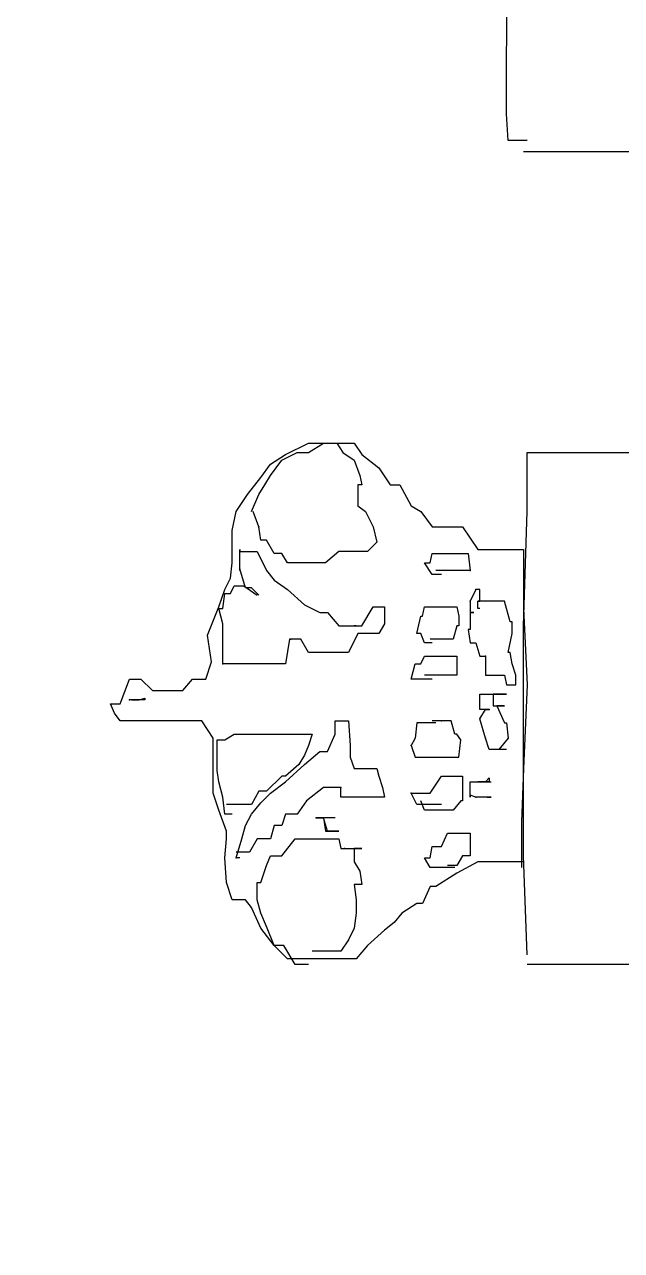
# Model space of a CAD drawing. Extents: x 748454 to 749044, y 4315881 to 4316908.
# Drawn here: x 748482.45 to 748485.58, y 4316730.29 to 4316736.73 of the extents above; entities that cross this region are included whole.
import ezdxf

# ---------------------------------------------------------------- set-up
doc = ezdxf.new("R2010")
doc.units = 0
doc.layers.get('0').update_dxf_attribs({"linetype": 'CONTINUOUS'})

msp = doc.modelspace()

# ---------------------------------------------------------------- linework, layer by layer
at = {"color": 0, "linetype": 'CONTINUOUS'}
for p, q in [((748484.98, 4316736.36), (748484.99, 4316739.22)), ((748484.98, 4316736.36), (748484.99, 4316739.22)), ((748484.98, 4316736.26), (748484.98, 4316736.36)), ((748484.98, 4316736.26), (748484.98, 4316736.36)), ((748484.99, 4316736.12), (748484.98, 4316736.26)), ((748484.99, 4316736.12), (748484.98, 4316736.26)), ((748485, 4316736.12), (748484.99, 4316736.12)), ((748485, 4316736.12), (748484.99, 4316736.12)), ((748485.04, 4316736.12), (748485, 4316736.12)), ((748485.04, 4316736.12), (748485, 4316736.12)), ((748485.09, 4316736.12), (748485.04, 4316736.12)), ((748485.09, 4316736.12), (748485.04, 4316736.12)), ((748485.26, 4316736.06), (748485.07, 4316736.06)), ((748485.26, 4316736.06), (748485.07, 4316736.06)), ((748485.57, 4316736.06), (748485.26, 4316736.06)), ((748485.57, 4316736.06), (748485.26, 4316736.06)), ((748486.18, 4316736.06), (748485.57, 4316736.06)), ((748486.18, 4316736.06), (748485.57, 4316736.06)), ((748483.8, 4316734.44), (748483.88, 4316734.48)), ((748483.8, 4316734.44), (748483.88, 4316734.48)), ((748483.82, 4316734.47), (748483.94, 4316734.53)), ((748483.82, 4316734.47), (748483.94, 4316734.53)), ((748483.88, 4316734.48), (748483.94, 4316734.48)), ((748483.88, 4316734.48), (748483.94, 4316734.48)), ((748483.94, 4316734.48), (748484.02, 4316734.53)), ((748483.94, 4316734.53), (748484.02, 4316734.53)), ((748483.94, 4316734.48), (748484.02, 4316734.53)), ((748483.94, 4316734.53), (748484.02, 4316734.53)), ((748484.02, 4316734.53), (748484.09, 4316734.53)), ((748484.02, 4316734.53), (748484.11, 4316734.53)), ((748484.02, 4316734.53), (748484.09, 4316734.53)), ((748484.02, 4316734.53), (748484.11, 4316734.53)), ((748484.09, 4316734.53), (748484.12, 4316734.48)), ((748484.09, 4316734.53), (748484.12, 4316734.48)), ((748484.11, 4316734.53), (748484.18, 4316734.53)), ((748484.11, 4316734.53), (748484.18, 4316734.53)), ((748484.12, 4316734.48), (748484.18, 4316734.44)), ((748484.12, 4316734.48), (748484.18, 4316734.44)), ((748484.18, 4316734.53), (748484.22, 4316734.47)), ((748484.18, 4316734.53), (748484.22, 4316734.47)), ((748485.09, 4316734.48), (748485.81, 4316734.48)), ((748485.09, 4316734.17), (748485.09, 4316734.48)), ((748485.09, 4316734.48), (748485.81, 4316734.48)), ((748485.09, 4316734.17), (748485.09, 4316734.48)), ((748483.69, 4316734.35), (748483.74, 4316734.42)), ((748483.69, 4316734.35), (748483.74, 4316734.42)), ((748483.74, 4316734.42), (748483.82, 4316734.47)), ((748483.74, 4316734.42), (748483.82, 4316734.47)), ((748483.74, 4316734.36), (748483.8, 4316734.44)), ((748483.74, 4316734.36), (748483.8, 4316734.44)), ((748484.18, 4316734.44), (748484.21, 4316734.36)), ((748484.18, 4316734.44), (748484.21, 4316734.36)), ((748484.22, 4316734.47), (748484.31, 4316734.4)), ((748484.22, 4316734.47), (748484.31, 4316734.4)), ((748483.62, 4316734.26), (748483.69, 4316734.35)), ((748483.62, 4316734.26), (748483.69, 4316734.35)), ((748483.71, 4316734.31), (748483.74, 4316734.36)), ((748483.71, 4316734.31), (748483.74, 4316734.36)), ((748484.21, 4316734.36), (748484.22, 4316734.31)), ((748484.21, 4316734.36), (748484.22, 4316734.31)), ((748484.31, 4316734.4), (748484.37, 4316734.31)), ((748484.31, 4316734.4), (748484.37, 4316734.31)), ((748483.68, 4316734.26), (748483.71, 4316734.31)), ((748483.68, 4316734.26), (748483.71, 4316734.31)), ((748484.22, 4316734.31), (748484.2, 4316734.31)), ((748484.2, 4316734.31), (748484.2, 4316734.2)), ((748484.22, 4316734.31), (748484.2, 4316734.31)), ((748484.2, 4316734.31), (748484.2, 4316734.2)), ((748484.37, 4316734.31), (748484.42, 4316734.31)), ((748484.37, 4316734.31), (748484.42, 4316734.31)), ((748484.42, 4316734.31), (748484.48, 4316734.2)), ((748484.42, 4316734.31), (748484.48, 4316734.2)), ((748483.56, 4316734.17), (748483.62, 4316734.26)), ((748483.56, 4316734.17), (748483.62, 4316734.26)), ((748483.64, 4316734.17), (748483.68, 4316734.26)), ((748483.64, 4316734.17), (748483.68, 4316734.26)), ((748483.54, 4316734.07), (748483.56, 4316734.17)), ((748483.54, 4316734.07), (748483.56, 4316734.17)), ((748483.68, 4316734.09), (748483.65, 4316734.17)), ((748483.68, 4316734.09), (748483.65, 4316734.17)), ((748484.2, 4316734.2), (748484.24, 4316734.17)), ((748484.2, 4316734.2), (748484.24, 4316734.17)), ((748484.24, 4316734.17), (748484.28, 4316734.09)), ((748484.24, 4316734.17), (748484.28, 4316734.09)), ((748484.48, 4316734.2), (748484.53, 4316734.17)), ((748484.48, 4316734.2), (748484.53, 4316734.17)), ((748484.53, 4316734.17), (748484.59, 4316734.09)), ((748484.53, 4316734.17), (748484.59, 4316734.09)), ((748485.07, 4316733.57), (748485.09, 4316734.17)), ((748485.07, 4316733.57), (748485.09, 4316734.17)), ((748483.69, 4316734.02), (748483.68, 4316734.09)), ((748483.69, 4316734.02), (748483.68, 4316734.09)), ((748484.28, 4316734.09), (748484.3, 4316734.01)), ((748484.28, 4316734.09), (748484.3, 4316734.01)), ((748484.59, 4316734.09), (748484.64, 4316734.09)), ((748484.59, 4316734.09), (748484.64, 4316734.09)), ((748484.64, 4316734.09), (748484.71, 4316734.09)), ((748484.64, 4316734.09), (748484.71, 4316734.09)), ((748484.71, 4316734.09), (748484.75, 4316734.09)), ((748484.71, 4316734.09), (748484.75, 4316734.09)), ((748484.75, 4316734.09), (748484.83, 4316733.97)), ((748484.75, 4316734.09), (748484.83, 4316733.97)), ((748483.54, 4316733.96), (748483.54, 4316734.07)), ((748483.54, 4316733.96), (748483.54, 4316734.07)), ((748483.54, 4316733.9), (748483.54, 4316733.96)), ((748483.54, 4316733.9), (748483.54, 4316733.96)), ((748483.58, 4316733.86), (748483.58, 4316733.97)), ((748483.58, 4316733.97), (748483.58, 4316733.96)), ((748483.58, 4316733.86), (748483.58, 4316733.97)), ((748483.58, 4316733.97), (748483.58, 4316733.96)), ((748483.58, 4316733.96), (748483.59, 4316733.96)), ((748483.58, 4316733.96), (748483.59, 4316733.96)), ((748483.59, 4316733.96), (748483.64, 4316733.96)), ((748483.59, 4316733.96), (748483.64, 4316733.96)), ((748483.64, 4316733.96), (748483.67, 4316733.96)), ((748483.64, 4316733.96), (748483.67, 4316733.96)), ((748483.67, 4316733.96), (748483.72, 4316733.86)), ((748483.67, 4316733.96), (748483.72, 4316733.86)), ((748483.72, 4316734.02), (748483.69, 4316734.02)), ((748483.72, 4316734.02), (748483.69, 4316734.02)), ((748483.76, 4316733.95), (748483.72, 4316734.02)), ((748483.76, 4316733.95), (748483.72, 4316734.02)), ((748484.1, 4316733.96), (748484.03, 4316733.9)), ((748484.1, 4316733.96), (748484.03, 4316733.9)), ((748484.15, 4316733.96), (748484.1, 4316733.96)), ((748484.15, 4316733.96), (748484.1, 4316733.96)), ((748484.21, 4316733.96), (748484.15, 4316733.96)), ((748484.21, 4316733.96), (748484.15, 4316733.96)), ((748484.25, 4316733.96), (748484.21, 4316733.96)), ((748484.25, 4316733.96), (748484.21, 4316733.96)), ((748484.3, 4316734.01), (748484.25, 4316733.96)), ((748484.3, 4316734.01), (748484.25, 4316733.96)), ((748484.83, 4316733.97), (748484.89, 4316733.97)), ((748484.83, 4316733.97), (748484.89, 4316733.97)), ((748484.89, 4316733.97), (748484.92, 4316733.97)), ((748484.89, 4316733.97), (748484.92, 4316733.97)), ((748484.92, 4316733.97), (748484.95, 4316733.97)), ((748484.92, 4316733.97), (748484.95, 4316733.97)), ((748484.95, 4316733.97), (748484.99, 4316733.97)), ((748484.95, 4316733.97), (748484.99, 4316733.97)), ((748484.99, 4316733.97), (748485.03, 4316733.97)), ((748484.99, 4316733.97), (748485.03, 4316733.97)), ((748485.03, 4316733.97), (748485.07, 4316733.97)), ((748485.03, 4316733.97), (748485.07, 4316733.97)), ((748485.07, 4316733.97), (748485.07, 4316733.66)), ((748485.07, 4316733.97), (748485.07, 4316733.66)), ((748483.53, 4316733.82), (748483.54, 4316733.9)), ((748483.53, 4316733.82), (748483.54, 4316733.9)), ((748483.8, 4316733.95), (748483.76, 4316733.95)), ((748483.8, 4316733.95), (748483.76, 4316733.95)), ((748483.83, 4316733.9), (748483.8, 4316733.95)), ((748483.83, 4316733.9), (748483.8, 4316733.95)), ((748483.88, 4316733.9), (748483.83, 4316733.9)), ((748483.88, 4316733.9), (748483.83, 4316733.9)), ((748483.93, 4316733.9), (748483.88, 4316733.9)), ((748483.93, 4316733.9), (748483.88, 4316733.9)), ((748484, 4316733.9), (748483.93, 4316733.9)), ((748484, 4316733.9), (748483.93, 4316733.9)), ((748484.03, 4316733.9), (748484, 4316733.9)), ((748484.03, 4316733.9), (748484, 4316733.9)), ((748484.59, 4316733.84), (748484.55, 4316733.9)), ((748484.55, 4316733.9), (748484.58, 4316733.9)), ((748484.59, 4316733.84), (748484.55, 4316733.9)), ((748484.55, 4316733.9), (748484.58, 4316733.9)), ((748484.58, 4316733.9), (748484.59, 4316733.95)), ((748484.58, 4316733.9), (748484.59, 4316733.95)), ((748484.59, 4316733.95), (748484.61, 4316733.95)), ((748484.59, 4316733.95), (748484.61, 4316733.95)), ((748484.61, 4316733.95), (748484.66, 4316733.95)), ((748484.61, 4316733.95), (748484.66, 4316733.95)), ((748484.66, 4316733.95), (748484.69, 4316733.95)), ((748484.66, 4316733.95), (748484.69, 4316733.95)), ((748484.69, 4316733.95), (748484.74, 4316733.95)), ((748484.69, 4316733.95), (748484.74, 4316733.95)), ((748484.74, 4316733.95), (748484.78, 4316733.95)), ((748484.74, 4316733.95), (748484.78, 4316733.95)), ((748484.78, 4316733.95), (748484.79, 4316733.86)), ((748484.78, 4316733.95), (748484.79, 4316733.86)), ((748483.61, 4316733.77), (748483.58, 4316733.87)), ((748483.58, 4316733.87), (748483.58, 4316733.86)), ((748483.61, 4316733.77), (748483.58, 4316733.87)), ((748483.58, 4316733.87), (748483.58, 4316733.86)), ((748483.72, 4316733.86), (748483.76, 4316733.81)), ((748483.72, 4316733.86), (748483.76, 4316733.81)), ((748484.61, 4316733.84), (748484.59, 4316733.84)), ((748484.61, 4316733.84), (748484.59, 4316733.84)), ((748484.67, 4316733.86), (748484.61, 4316733.86)), ((748484.67, 4316733.86), (748484.61, 4316733.86)), ((748484.64, 4316733.84), (748484.61, 4316733.84)), ((748484.64, 4316733.84), (748484.61, 4316733.84)), ((748484.72, 4316733.86), (748484.67, 4316733.86)), ((748484.72, 4316733.86), (748484.67, 4316733.86)), ((748484.75, 4316733.86), (748484.72, 4316733.86)), ((748484.75, 4316733.86), (748484.72, 4316733.86)), ((748484.79, 4316733.86), (748484.75, 4316733.86)), ((748484.79, 4316733.86), (748484.75, 4316733.86)), ((748483.5, 4316733.76), (748483.53, 4316733.82)), ((748483.5, 4316733.76), (748483.53, 4316733.82)), ((748483.53, 4316733.74), (748483.55, 4316733.78)), ((748483.53, 4316733.74), (748483.55, 4316733.78)), ((748483.55, 4316733.78), (748483.6, 4316733.78)), ((748483.55, 4316733.78), (748483.6, 4316733.78)), ((748483.6, 4316733.78), (748483.67, 4316733.73)), ((748483.6, 4316733.78), (748483.67, 4316733.73)), ((748483.64, 4316733.77), (748483.61, 4316733.77)), ((748483.64, 4316733.77), (748483.61, 4316733.77)), ((748483.68, 4316733.73), (748483.64, 4316733.77)), ((748483.68, 4316733.73), (748483.64, 4316733.77)), ((748483.76, 4316733.81), (748483.83, 4316733.76)), ((748483.76, 4316733.81), (748483.83, 4316733.76)), ((748483.47, 4316733.67), (748483.5, 4316733.76)), ((748483.47, 4316733.67), (748483.5, 4316733.76)), ((748483.49, 4316733.66), (748483.5, 4316733.74)), ((748483.49, 4316733.66), (748483.5, 4316733.74)), ((748483.5, 4316733.74), (748483.53, 4316733.74)), ((748483.5, 4316733.74), (748483.53, 4316733.74)), ((748483.83, 4316733.76), (748483.92, 4316733.68)), ((748483.83, 4316733.76), (748483.92, 4316733.68)), ((748484.82, 4316733.76), (748484.79, 4316733.7)), ((748484.82, 4316733.76), (748484.79, 4316733.7)), ((748484.84, 4316733.76), (748484.82, 4316733.76)), ((748484.84, 4316733.76), (748484.82, 4316733.76)), ((748484.84, 4316733.7), (748484.84, 4316733.76)), ((748484.84, 4316733.7), (748484.84, 4316733.76)), ((748483.41, 4316733.52), (748483.47, 4316733.67)), ((748483.41, 4316733.52), (748483.47, 4316733.67)), ((748483.49, 4316733.58), (748483.47, 4316733.66)), ((748483.47, 4316733.66), (748483.49, 4316733.66)), ((748483.49, 4316733.58), (748483.47, 4316733.66)), ((748483.47, 4316733.66), (748483.49, 4316733.66)), ((748483.92, 4316733.68), (748484, 4316733.64)), ((748483.92, 4316733.68), (748484, 4316733.64)), ((748484, 4316733.64), (748484.04, 4316733.64)), ((748484, 4316733.64), (748484.04, 4316733.64)), ((748484.04, 4316733.64), (748484.1, 4316733.57)), ((748484.04, 4316733.64), (748484.1, 4316733.57)), ((748484.22, 4316733.57), (748484.28, 4316733.67)), ((748484.22, 4316733.57), (748484.28, 4316733.67)), ((748484.28, 4316733.67), (748484.34, 4316733.67)), ((748484.28, 4316733.67), (748484.34, 4316733.67)), ((748484.34, 4316733.67), (748484.34, 4316733.58)), ((748484.34, 4316733.67), (748484.34, 4316733.58)), ((748484.54, 4316733.62), (748484.55, 4316733.67)), ((748484.54, 4316733.62), (748484.55, 4316733.67)), ((748484.55, 4316733.67), (748484.61, 4316733.67)), ((748484.55, 4316733.67), (748484.61, 4316733.67)), ((748484.61, 4316733.67), (748484.64, 4316733.67)), ((748484.61, 4316733.67), (748484.64, 4316733.67)), ((748484.64, 4316733.67), (748484.68, 4316733.67)), ((748484.64, 4316733.67), (748484.68, 4316733.67)), ((748484.68, 4316733.67), (748484.72, 4316733.67)), ((748484.68, 4316733.67), (748484.72, 4316733.67)), ((748484.72, 4316733.67), (748484.73, 4316733.62)), ((748484.72, 4316733.67), (748484.73, 4316733.62)), ((748484.79, 4316733.7), (748484.79, 4316733.64)), ((748484.79, 4316733.7), (748484.79, 4316733.64)), ((748484.79, 4316733.64), (748484.81, 4316733.64)), ((748484.81, 4316733.64), (748484.79, 4316733.64)), ((748484.79, 4316733.64), (748484.79, 4316733.55)), ((748484.79, 4316733.64), (748484.81, 4316733.64)), ((748484.81, 4316733.64), (748484.79, 4316733.64)), ((748484.79, 4316733.64), (748484.79, 4316733.55)), ((748484.83, 4316733.66), (748484.83, 4316733.7)), ((748484.83, 4316733.7), (748484.84, 4316733.7)), ((748484.84, 4316733.7), (748484.83, 4316733.7)), ((748484.83, 4316733.66), (748484.83, 4316733.7)), ((748484.83, 4316733.7), (748484.84, 4316733.7)), ((748484.84, 4316733.7), (748484.83, 4316733.7)), ((748484.84, 4316733.66), (748484.83, 4316733.66)), ((748484.84, 4316733.66), (748484.83, 4316733.66)), ((748484.9, 4316733.7), (748484.84, 4316733.7)), ((748484.9, 4316733.7), (748484.84, 4316733.7)), ((748484.92, 4316733.7), (748484.9, 4316733.7)), ((748484.92, 4316733.7), (748484.9, 4316733.7)), ((748484.94, 4316733.7), (748484.92, 4316733.7)), ((748484.94, 4316733.7), (748484.92, 4316733.7)), ((748484.97, 4316733.7), (748484.94, 4316733.7)), ((748484.97, 4316733.7), (748484.94, 4316733.7)), ((748485, 4316733.59), (748484.97, 4316733.7)), ((748485, 4316733.59), (748484.97, 4316733.7)), ((748485.07, 4316733.66), (748485.09, 4316733.26)), ((748485.07, 4316733.66), (748485.09, 4316733.26)), ((748483.49, 4316733.48), (748483.49, 4316733.58)), ((748483.49, 4316733.48), (748483.49, 4316733.58)), ((748484.34, 4316733.58), (748484.31, 4316733.53)), ((748484.34, 4316733.58), (748484.31, 4316733.53)), ((748484.51, 4316733.53), (748484.53, 4316733.62)), ((748484.51, 4316733.53), (748484.53, 4316733.62)), ((748484.53, 4316733.62), (748484.54, 4316733.62)), ((748484.53, 4316733.62), (748484.54, 4316733.62)), ((748484.73, 4316733.62), (748484.73, 4316733.57)), ((748484.73, 4316733.62), (748484.73, 4316733.57)), ((748485.01, 4316733.59), (748485, 4316733.59)), ((748485.01, 4316733.59), (748485, 4316733.59)), ((748485.01, 4316733.53), (748485.01, 4316733.59)), ((748485.01, 4316733.53), (748485.01, 4316733.59)), ((748483.43, 4316733.38), (748483.41, 4316733.52)), ((748483.43, 4316733.38), (748483.41, 4316733.52)), ((748484.1, 4316733.57), (748484.14, 4316733.57)), ((748484.1, 4316733.57), (748484.14, 4316733.57)), ((748484.14, 4316733.57), (748484.18, 4316733.57)), ((748484.14, 4316733.57), (748484.18, 4316733.57)), ((748484.2, 4316733.53), (748484.15, 4316733.43)), ((748484.2, 4316733.53), (748484.15, 4316733.43)), ((748484.18, 4316733.57), (748484.19, 4316733.57)), ((748484.19, 4316733.57), (748484.18, 4316733.57)), ((748484.18, 4316733.57), (748484.19, 4316733.57)), ((748484.18, 4316733.57), (748484.19, 4316733.57)), ((748484.19, 4316733.57), (748484.18, 4316733.57)), ((748484.18, 4316733.57), (748484.19, 4316733.57)), ((748484.19, 4316733.57), (748484.22, 4316733.57)), ((748484.19, 4316733.57), (748484.22, 4316733.57)), ((748484.21, 4316733.53), (748484.2, 4316733.53)), ((748484.21, 4316733.53), (748484.2, 4316733.53)), ((748484.22, 4316733.53), (748484.21, 4316733.53)), ((748484.22, 4316733.53), (748484.21, 4316733.53)), ((748484.28, 4316733.53), (748484.22, 4316733.53)), ((748484.28, 4316733.53), (748484.22, 4316733.53)), ((748484.31, 4316733.53), (748484.28, 4316733.53)), ((748484.31, 4316733.53), (748484.28, 4316733.53)), ((748484.53, 4316733.53), (748484.51, 4316733.53)), ((748484.53, 4316733.53), (748484.51, 4316733.53)), ((748484.55, 4316733.48), (748484.53, 4316733.53)), ((748484.55, 4316733.48), (748484.53, 4316733.53)), ((748484.72, 4316733.57), (748484.7, 4316733.5)), ((748484.72, 4316733.57), (748484.7, 4316733.5)), ((748484.73, 4316733.57), (748484.72, 4316733.57)), ((748484.73, 4316733.57), (748484.72, 4316733.57)), ((748484.79, 4316733.55), (748484.78, 4316733.55)), ((748484.78, 4316733.55), (748484.79, 4316733.48)), ((748484.79, 4316733.55), (748484.78, 4316733.55)), ((748484.78, 4316733.55), (748484.79, 4316733.48)), ((748484.99, 4316733.43), (748485.01, 4316733.53)), ((748484.99, 4316733.43), (748485.01, 4316733.53)), ((748485.07, 4316732.36), (748485.07, 4316733.57)), ((748485.07, 4316732.36), (748485.07, 4316733.57)), ((748483.49, 4316733.37), (748483.49, 4316733.48)), ((748483.49, 4316733.37), (748483.49, 4316733.48)), ((748483.84, 4316733.5), (748483.82, 4316733.37)), ((748483.84, 4316733.5), (748483.82, 4316733.37)), ((748483.87, 4316733.5), (748483.84, 4316733.5)), ((748483.84, 4316733.5), (748483.85, 4316733.5)), ((748483.85, 4316733.5), (748483.84, 4316733.5)), ((748483.87, 4316733.5), (748483.84, 4316733.5)), ((748483.84, 4316733.5), (748483.85, 4316733.5)), ((748483.85, 4316733.5), (748483.84, 4316733.5)), ((748483.9, 4316733.5), (748483.87, 4316733.5)), ((748483.9, 4316733.5), (748483.87, 4316733.5)), ((748483.94, 4316733.43), (748483.9, 4316733.5)), ((748483.94, 4316733.43), (748483.9, 4316733.5)), ((748484.59, 4316733.48), (748484.55, 4316733.48)), ((748484.59, 4316733.48), (748484.55, 4316733.48)), ((748484.62, 4316733.5), (748484.58, 4316733.5)), ((748484.62, 4316733.5), (748484.58, 4316733.5)), ((748484.64, 4316733.5), (748484.62, 4316733.5)), ((748484.64, 4316733.5), (748484.62, 4316733.5)), ((748484.7, 4316733.5), (748484.64, 4316733.5)), ((748484.7, 4316733.5), (748484.64, 4316733.5)), ((748484.79, 4316733.48), (748484.82, 4316733.48)), ((748484.79, 4316733.48), (748484.82, 4316733.48)), ((748484.82, 4316733.48), (748484.84, 4316733.41)), ((748484.82, 4316733.48), (748484.84, 4316733.41)), ((748483.4, 4316733.29), (748483.43, 4316733.38)), ((748483.4, 4316733.29), (748483.43, 4316733.38)), ((748484, 4316733.43), (748483.94, 4316733.43)), ((748484, 4316733.43), (748483.94, 4316733.43)), ((748484.04, 4316733.43), (748484, 4316733.43)), ((748484.04, 4316733.43), (748484, 4316733.43)), ((748484.1, 4316733.43), (748484.04, 4316733.43)), ((748484.1, 4316733.43), (748484.04, 4316733.43)), ((748484.13, 4316733.43), (748484.1, 4316733.43)), ((748484.13, 4316733.43), (748484.1, 4316733.43)), ((748484.15, 4316733.43), (748484.13, 4316733.43)), ((748484.15, 4316733.43), (748484.13, 4316733.43)), ((748484.53, 4316733.37), (748484.55, 4316733.41)), ((748484.53, 4316733.37), (748484.55, 4316733.41)), ((748484.55, 4316733.41), (748484.61, 4316733.41)), ((748484.55, 4316733.41), (748484.61, 4316733.41)), ((748484.61, 4316733.41), (748484.64, 4316733.41)), ((748484.61, 4316733.41), (748484.64, 4316733.41)), ((748484.64, 4316733.41), (748484.7, 4316733.41)), ((748484.64, 4316733.41), (748484.7, 4316733.41)), ((748484.7, 4316733.41), (748484.72, 4316733.41)), ((748484.7, 4316733.41), (748484.72, 4316733.41)), ((748484.72, 4316733.41), (748484.72, 4316733.31)), ((748484.72, 4316733.41), (748484.72, 4316733.31)), ((748484.84, 4316733.41), (748484.87, 4316733.41)), ((748484.84, 4316733.41), (748484.87, 4316733.41)), ((748484.87, 4316733.41), (748484.87, 4316733.31)), ((748484.87, 4316733.41), (748484.87, 4316733.31)), ((748485, 4316733.43), (748484.99, 4316733.43)), ((748485, 4316733.43), (748484.99, 4316733.43)), ((748485.01, 4316733.37), (748485, 4316733.43)), ((748485.01, 4316733.37), (748485, 4316733.43)), ((748483.53, 4316733.37), (748483.49, 4316733.37)), ((748483.53, 4316733.37), (748483.49, 4316733.37)), ((748483.59, 4316733.37), (748483.53, 4316733.37)), ((748483.59, 4316733.37), (748483.53, 4316733.37)), ((748483.67, 4316733.37), (748483.59, 4316733.37)), ((748483.67, 4316733.37), (748483.59, 4316733.37)), ((748483.76, 4316733.37), (748483.67, 4316733.37)), ((748483.76, 4316733.37), (748483.67, 4316733.37)), ((748483.82, 4316733.37), (748483.76, 4316733.37)), ((748483.82, 4316733.37), (748483.76, 4316733.37)), ((748484.48, 4316733.29), (748484.5, 4316733.37)), ((748484.48, 4316733.29), (748484.5, 4316733.37)), ((748484.5, 4316733.37), (748484.53, 4316733.37)), ((748484.5, 4316733.37), (748484.53, 4316733.37)), ((748485.03, 4316733.31), (748485.01, 4316733.37)), ((748485.03, 4316733.31), (748485.01, 4316733.37)), ((748482.95, 4316733.16), (748483, 4316733.29)), ((748482.95, 4316733.16), (748483, 4316733.29)), ((748483, 4316733.29), (748483.02, 4316733.29)), ((748483, 4316733.29), (748483.02, 4316733.29)), ((748483.02, 4316733.29), (748483.06, 4316733.29)), ((748483.02, 4316733.29), (748483.06, 4316733.29)), ((748483.06, 4316733.29), (748483.12, 4316733.23)), ((748483.06, 4316733.29), (748483.12, 4316733.23)), ((748483.28, 4316733.23), (748483.33, 4316733.29)), ((748483.28, 4316733.23), (748483.33, 4316733.29)), ((748483.33, 4316733.29), (748483.37, 4316733.29)), ((748483.33, 4316733.29), (748483.37, 4316733.29)), ((748483.37, 4316733.29), (748483.4, 4316733.29)), ((748483.37, 4316733.29), (748483.4, 4316733.29)), ((748484.51, 4316733.29), (748484.48, 4316733.29)), ((748484.51, 4316733.29), (748484.48, 4316733.29)), ((748484.54, 4316733.29), (748484.51, 4316733.29)), ((748484.54, 4316733.29), (748484.51, 4316733.29)), ((748484.59, 4316733.29), (748484.54, 4316733.29)), ((748484.59, 4316733.29), (748484.54, 4316733.29)), ((748484.62, 4316733.31), (748484.55, 4316733.31)), ((748484.62, 4316733.31), (748484.55, 4316733.31)), ((748484.66, 4316733.31), (748484.62, 4316733.31)), ((748484.66, 4316733.31), (748484.62, 4316733.31)), ((748484.7, 4316733.31), (748484.66, 4316733.31)), ((748484.7, 4316733.31), (748484.66, 4316733.31)), ((748484.72, 4316733.31), (748484.7, 4316733.31)), ((748484.72, 4316733.31), (748484.7, 4316733.31)), ((748484.87, 4316733.31), (748484.9, 4316733.31)), ((748484.87, 4316733.31), (748484.9, 4316733.31)), ((748484.9, 4316733.31), (748484.93, 4316733.31)), ((748484.9, 4316733.31), (748484.93, 4316733.31)), ((748484.93, 4316733.31), (748484.97, 4316733.31)), ((748484.93, 4316733.31), (748484.97, 4316733.31)), ((748484.97, 4316733.31), (748484.98, 4316733.26)), ((748484.97, 4316733.31), (748484.98, 4316733.26)), ((748484.98, 4316733.26), (748485, 4316733.26)), ((748484.98, 4316733.26), (748485, 4316733.26)), ((748485, 4316733.26), (748485.02, 4316733.26)), ((748485, 4316733.26), (748485.02, 4316733.26)), ((748485.02, 4316733.26), (748485.03, 4316733.26)), ((748485.02, 4316733.26), (748485.03, 4316733.26)), ((748485.03, 4316733.26), (748485.03, 4316733.31)), ((748485.03, 4316733.26), (748485.03, 4316733.31)), ((748485.09, 4316733.26), (748485.07, 4316732.82)), ((748485.09, 4316733.26), (748485.07, 4316732.82)), ((748483.05, 4316733.18), (748483.08, 4316733.19)), ((748483.05, 4316733.18), (748483.08, 4316733.19)), ((748483.08, 4316733.19), (748483.08, 4316733.18)), ((748483.08, 4316733.19), (748483.08, 4316733.18)), ((748483.12, 4316733.23), (748483.17, 4316733.23)), ((748483.12, 4316733.23), (748483.17, 4316733.23)), ((748483.17, 4316733.23), (748483.28, 4316733.23)), ((748483.17, 4316733.23), (748483.28, 4316733.23)), ((748484.84, 4316733.13), (748484.84, 4316733.21)), ((748484.84, 4316733.21), (748484.87, 4316733.21)), ((748484.84, 4316733.13), (748484.84, 4316733.21)), ((748484.84, 4316733.21), (748484.87, 4316733.21)), ((748484.87, 4316733.21), (748484.89, 4316733.21)), ((748484.87, 4316733.21), (748484.89, 4316733.21)), ((748484.89, 4316733.21), (748484.91, 4316733.21)), ((748484.89, 4316733.21), (748484.91, 4316733.21)), ((748484.91, 4316733.21), (748484.95, 4316733.21)), ((748484.93, 4316733.21), (748484.91, 4316733.21)), ((748484.91, 4316733.21), (748484.91, 4316733.15)), ((748484.91, 4316733.21), (748484.95, 4316733.21)), ((748484.93, 4316733.21), (748484.91, 4316733.21)), ((748484.91, 4316733.21), (748484.91, 4316733.15)), ((748484.95, 4316733.21), (748484.93, 4316733.21)), ((748484.95, 4316733.21), (748484.93, 4316733.21)), ((748484.95, 4316733.21), (748484.98, 4316733.21)), ((748484.98, 4316733.21), (748484.95, 4316733.21)), ((748484.95, 4316733.21), (748484.98, 4316733.21)), ((748484.98, 4316733.21), (748484.95, 4316733.21)), ((748482.92, 4316733.11), (748482.9, 4316733.16)), ((748482.9, 4316733.16), (748482.92, 4316733.16)), ((748482.92, 4316733.11), (748482.9, 4316733.16)), ((748482.9, 4316733.16), (748482.92, 4316733.16)), ((748482.92, 4316733.16), (748482.95, 4316733.16)), ((748482.92, 4316733.16), (748482.95, 4316733.16)), ((748483.02, 4316733.18), (748483, 4316733.18)), ((748483.02, 4316733.18), (748483, 4316733.18)), ((748483.01, 4316733.18), (748483.02, 4316733.18)), ((748483.01, 4316733.18), (748483.02, 4316733.18)), ((748483.02, 4316733.18), (748483.03, 4316733.18)), ((748483.04, 4316733.18), (748483.02, 4316733.18)), ((748483.02, 4316733.18), (748483.03, 4316733.18)), ((748483.04, 4316733.18), (748483.02, 4316733.18)), ((748483.03, 4316733.18), (748483.05, 4316733.18)), ((748483.03, 4316733.18), (748483.05, 4316733.18)), ((748483.08, 4316733.18), (748483.04, 4316733.18)), ((748483.08, 4316733.18), (748483.04, 4316733.18)), ((748484.84, 4316733.08), (748484.87, 4316733.13)), ((748484.87, 4316733.13), (748484.84, 4316733.13)), ((748484.84, 4316733.08), (748484.87, 4316733.13)), ((748484.87, 4316733.13), (748484.84, 4316733.13)), ((748484.87, 4316733.13), (748484.89, 4316733.13)), ((748484.89, 4316733.13), (748484.87, 4316733.13)), ((748484.87, 4316733.13), (748484.89, 4316733.13)), ((748484.89, 4316733.13), (748484.87, 4316733.13)), ((748484.91, 4316733.15), (748484.94, 4316733.15)), ((748484.91, 4316733.15), (748484.94, 4316733.15)), ((748484.93, 4316733.15), (748484.97, 4316733.06)), ((748484.94, 4316733.15), (748484.93, 4316733.15)), ((748484.93, 4316733.15), (748484.97, 4316733.06)), ((748484.94, 4316733.15), (748484.93, 4316733.15)), ((748484.94, 4316733.15), (748484.97, 4316733.15)), ((748484.97, 4316733.15), (748484.94, 4316733.15)), ((748484.94, 4316733.15), (748484.97, 4316733.15)), ((748484.97, 4316733.15), (748484.94, 4316733.15)), ((748482.95, 4316733.07), (748482.92, 4316733.11)), ((748482.95, 4316733.07), (748482.92, 4316733.11)), ((748483.01, 4316733.07), (748482.95, 4316733.07)), ((748483.01, 4316733.07), (748482.95, 4316733.07)), ((748483.03, 4316733.07), (748483.01, 4316733.07)), ((748483.03, 4316733.07), (748483.01, 4316733.07)), ((748483.09, 4316733.07), (748483.03, 4316733.07)), ((748483.09, 4316733.07), (748483.03, 4316733.07)), ((748483.13, 4316733.07), (748483.09, 4316733.07)), ((748483.13, 4316733.07), (748483.09, 4316733.07)), ((748483.19, 4316733.07), (748483.13, 4316733.07)), ((748483.19, 4316733.07), (748483.13, 4316733.07)), ((748483.26, 4316733.07), (748483.19, 4316733.07)), ((748483.26, 4316733.07), (748483.19, 4316733.07)), ((748483.28, 4316733.07), (748483.26, 4316733.07)), ((748483.28, 4316733.07), (748483.26, 4316733.07)), ((748483.3, 4316733.07), (748483.28, 4316733.07)), ((748483.3, 4316733.07), (748483.28, 4316733.07)), ((748483.38, 4316733.07), (748483.3, 4316733.07)), ((748483.38, 4316733.07), (748483.3, 4316733.07)), ((748483.44, 4316732.98), (748483.38, 4316733.07)), ((748483.44, 4316732.98), (748483.38, 4316733.07)), ((748484.08, 4316733), (748484.08, 4316733.07)), ((748484.08, 4316733.07), (748484.1, 4316733.07)), ((748484.08, 4316733), (748484.08, 4316733.07)), ((748484.08, 4316733.07), (748484.1, 4316733.07)), ((748484.1, 4316733.07), (748484.14, 4316733.07)), ((748484.1, 4316733.07), (748484.14, 4316733.07)), ((748484.14, 4316733.07), (748484.15, 4316733.07)), ((748484.14, 4316733.07), (748484.15, 4316733.07)), ((748484.15, 4316733.07), (748484.16, 4316732.94)), ((748484.15, 4316733.07), (748484.16, 4316732.94)), ((748484.51, 4316733.06), (748484.5, 4316732.98)), ((748484.51, 4316733.06), (748484.5, 4316732.98)), ((748484.55, 4316733.06), (748484.51, 4316733.06)), ((748484.55, 4316733.06), (748484.51, 4316733.06)), ((748484.61, 4316733.06), (748484.55, 4316733.06)), ((748484.61, 4316733.06), (748484.55, 4316733.06)), ((748484.61, 4316733.07), (748484.59, 4316733.07)), ((748484.61, 4316733.07), (748484.59, 4316733.07)), ((748484.64, 4316733.07), (748484.61, 4316733.07)), ((748484.64, 4316733.07), (748484.61, 4316733.07)), ((748484.69, 4316733.07), (748484.64, 4316733.07)), ((748484.69, 4316733.07), (748484.64, 4316733.07)), ((748484.71, 4316733), (748484.69, 4316733.07)), ((748484.71, 4316733), (748484.69, 4316733.07)), ((748484.87, 4316732.98), (748484.84, 4316733.08)), ((748484.87, 4316732.98), (748484.84, 4316733.08)), ((748484.97, 4316733.06), (748484.98, 4316733.06)), ((748484.97, 4316733.06), (748484.98, 4316733.06)), ((748484.98, 4316733.06), (748484.99, 4316732.98)), ((748484.98, 4316733.06), (748484.99, 4316732.98)), ((748483.5, 4316732.97), (748483.55, 4316733)), ((748483.5, 4316732.97), (748483.55, 4316733)), ((748483.55, 4316733), (748483.65, 4316733)), ((748483.55, 4316733), (748483.65, 4316733)), ((748483.65, 4316733), (748483.74, 4316733)), ((748483.65, 4316733), (748483.74, 4316733)), ((748483.74, 4316733), (748483.76, 4316733)), ((748483.74, 4316733), (748483.76, 4316733)), ((748483.76, 4316733), (748483.82, 4316733)), ((748483.76, 4316733), (748483.82, 4316733)), ((748483.82, 4316733), (748483.9, 4316733)), ((748483.82, 4316733), (748483.9, 4316733)), ((748483.9, 4316733), (748483.94, 4316733)), ((748483.9, 4316733), (748483.94, 4316733)), ((748483.94, 4316733), (748483.96, 4316733)), ((748483.96, 4316733), (748483.94, 4316732.94)), ((748483.94, 4316733), (748483.96, 4316733)), ((748483.96, 4316733), (748483.94, 4316732.94)), ((748484.04, 4316732.91), (748484.08, 4316733)), ((748484.04, 4316732.91), (748484.08, 4316733)), ((748484.72, 4316733), (748484.71, 4316733)), ((748484.72, 4316733), (748484.71, 4316733)), ((748484.74, 4316732.97), (748484.72, 4316733)), ((748484.74, 4316732.97), (748484.72, 4316733)), ((748483.44, 4316732.92), (748483.44, 4316732.98)), ((748483.44, 4316732.92), (748483.44, 4316732.98)), ((748483.46, 4316732.89), (748483.46, 4316732.97)), ((748483.46, 4316732.97), (748483.5, 4316732.97)), ((748483.46, 4316732.89), (748483.46, 4316732.97)), ((748483.46, 4316732.97), (748483.5, 4316732.97)), ((748483.94, 4316732.94), (748483.92, 4316732.89)), ((748483.94, 4316732.94), (748483.92, 4316732.89)), ((748484.16, 4316732.94), (748484.16, 4316732.88)), ((748484.16, 4316732.94), (748484.16, 4316732.88)), ((748484.5, 4316732.98), (748484.48, 4316732.94)), ((748484.5, 4316732.98), (748484.48, 4316732.94)), ((748484.48, 4316732.94), (748484.5, 4316732.88)), ((748484.48, 4316732.94), (748484.5, 4316732.88)), ((748484.73, 4316732.88), (748484.74, 4316732.97)), ((748484.73, 4316732.88), (748484.74, 4316732.97)), ((748484.89, 4316732.92), (748484.87, 4316732.98)), ((748484.89, 4316732.92), (748484.87, 4316732.98)), ((748484.99, 4316732.98), (748484.94, 4316732.92)), ((748484.99, 4316732.98), (748484.94, 4316732.92)), ((748483.44, 4316732.87), (748483.44, 4316732.92)), ((748483.44, 4316732.87), (748483.44, 4316732.92)), ((748483.44, 4316732.75), (748483.44, 4316732.87)), ((748483.44, 4316732.75), (748483.44, 4316732.87)), ((748483.46, 4316732.81), (748483.46, 4316732.89)), ((748483.46, 4316732.81), (748483.46, 4316732.89)), ((748483.92, 4316732.89), (748483.89, 4316732.84)), ((748483.92, 4316732.89), (748483.89, 4316732.84)), ((748483.92, 4316732.84), (748484, 4316732.91)), ((748483.92, 4316732.84), (748484, 4316732.91)), ((748484, 4316732.91), (748484.04, 4316732.91)), ((748484, 4316732.91), (748484.04, 4316732.91)), ((748484.16, 4316732.88), (748484.18, 4316732.82)), ((748484.16, 4316732.88), (748484.18, 4316732.82)), ((748484.5, 4316732.88), (748484.51, 4316732.88)), ((748484.5, 4316732.88), (748484.51, 4316732.88)), ((748484.51, 4316732.88), (748484.54, 4316732.88)), ((748484.51, 4316732.88), (748484.54, 4316732.88)), ((748484.54, 4316732.88), (748484.58, 4316732.88)), ((748484.54, 4316732.88), (748484.58, 4316732.88)), ((748484.58, 4316732.88), (748484.62, 4316732.88)), ((748484.58, 4316732.88), (748484.62, 4316732.88)), ((748484.62, 4316732.88), (748484.64, 4316732.88)), ((748484.62, 4316732.88), (748484.64, 4316732.88)), ((748484.64, 4316732.88), (748484.7, 4316732.88)), ((748484.64, 4316732.88), (748484.7, 4316732.88)), ((748484.7, 4316732.88), (748484.72, 4316732.88)), ((748484.7, 4316732.88), (748484.72, 4316732.88)), ((748484.72, 4316732.88), (748484.73, 4316732.88)), ((748484.72, 4316732.88), (748484.73, 4316732.88)), ((748484.92, 4316732.92), (748484.89, 4316732.92)), ((748484.91, 4316732.92), (748484.89, 4316732.92)), ((748484.92, 4316732.92), (748484.89, 4316732.92)), ((748484.91, 4316732.92), (748484.89, 4316732.92)), ((748484.94, 4316732.92), (748484.91, 4316732.92)), ((748484.94, 4316732.92), (748484.91, 4316732.92)), ((748484.98, 4316732.92), (748484.92, 4316732.92)), ((748484.98, 4316732.92), (748484.92, 4316732.92)), ((748483.47, 4316732.75), (748483.46, 4316732.81)), ((748483.47, 4316732.75), (748483.46, 4316732.81)), ((748483.89, 4316732.84), (748483.82, 4316732.78)), ((748483.82, 4316732.75), (748483.92, 4316732.84)), ((748483.89, 4316732.84), (748483.82, 4316732.78)), ((748483.82, 4316732.75), (748483.92, 4316732.84)), ((748484.18, 4316732.82), (748484.2, 4316732.82)), ((748484.18, 4316732.82), (748484.2, 4316732.82)), ((748484.2, 4316732.82), (748484.25, 4316732.82)), ((748484.2, 4316732.82), (748484.25, 4316732.82)), ((748484.25, 4316732.82), (748484.3, 4316732.82)), ((748484.25, 4316732.82), (748484.3, 4316732.82)), ((748484.3, 4316732.82), (748484.31, 4316732.78)), ((748484.3, 4316732.82), (748484.31, 4316732.78)), ((748485.07, 4316732.82), (748485.06, 4316732.54)), ((748485.07, 4316732.82), (748485.06, 4316732.54)), ((748483.44, 4316732.69), (748483.44, 4316732.75)), ((748483.44, 4316732.69), (748483.44, 4316732.75)), ((748483.49, 4316732.67), (748483.47, 4316732.75)), ((748483.49, 4316732.67), (748483.47, 4316732.75)), ((748483.8, 4316732.78), (748483.72, 4316732.7)), ((748483.8, 4316732.78), (748483.72, 4316732.7)), ((748483.74, 4316732.69), (748483.82, 4316732.75)), ((748483.74, 4316732.69), (748483.82, 4316732.75)), ((748483.82, 4316732.78), (748483.8, 4316732.78)), ((748483.82, 4316732.78), (748483.8, 4316732.78)), ((748484.31, 4316732.78), (748484.33, 4316732.72)), ((748484.31, 4316732.78), (748484.33, 4316732.72)), ((748484.58, 4316732.69), (748484.64, 4316732.78)), ((748484.58, 4316732.69), (748484.64, 4316732.78)), ((748484.64, 4316732.78), (748484.67, 4316732.78)), ((748484.64, 4316732.78), (748484.67, 4316732.78)), ((748484.67, 4316732.78), (748484.72, 4316732.78)), ((748484.67, 4316732.78), (748484.72, 4316732.78)), ((748484.72, 4316732.78), (748484.73, 4316732.78)), ((748484.72, 4316732.78), (748484.73, 4316732.78)), ((748484.73, 4316732.78), (748484.74, 4316732.78)), ((748484.73, 4316732.78), (748484.74, 4316732.78)), ((748484.74, 4316732.78), (748484.75, 4316732.78)), ((748484.74, 4316732.78), (748484.75, 4316732.78)), ((748484.75, 4316732.78), (748484.75, 4316732.65)), ((748484.75, 4316732.78), (748484.75, 4316732.65)), ((748484.79, 4316732.67), (748484.79, 4316732.75)), ((748484.79, 4316732.75), (748484.81, 4316732.75)), ((748484.79, 4316732.67), (748484.79, 4316732.75)), ((748484.79, 4316732.75), (748484.81, 4316732.75)), ((748484.81, 4316732.75), (748484.82, 4316732.75)), ((748484.81, 4316732.75), (748484.82, 4316732.75)), ((748484.82, 4316732.75), (748484.83, 4316732.75)), ((748484.82, 4316732.75), (748484.83, 4316732.75)), ((748484.83, 4316732.75), (748484.87, 4316732.75)), ((748484.84, 4316732.75), (748484.83, 4316732.75)), ((748484.83, 4316732.75), (748484.88, 4316732.75)), ((748484.83, 4316732.75), (748484.87, 4316732.75)), ((748484.84, 4316732.75), (748484.83, 4316732.75)), ((748484.83, 4316732.75), (748484.88, 4316732.75)), ((748484.87, 4316732.75), (748484.84, 4316732.75)), ((748484.87, 4316732.75), (748484.84, 4316732.75)), ((748484.87, 4316732.75), (748484.89, 4316732.77)), ((748484.87, 4316732.75), (748484.89, 4316732.77)), ((748484.88, 4316732.75), (748484.87, 4316732.75)), ((748484.88, 4316732.75), (748484.87, 4316732.75)), ((748484.89, 4316732.75), (748484.88, 4316732.75)), ((748484.88, 4316732.75), (748484.9, 4316732.75)), ((748484.89, 4316732.75), (748484.88, 4316732.75)), ((748484.88, 4316732.75), (748484.9, 4316732.75)), ((748484.89, 4316732.77), (748484.89, 4316732.75)), ((748484.89, 4316732.77), (748484.89, 4316732.75)), ((748483.47, 4316732.6), (748483.44, 4316732.69)), ((748483.47, 4316732.6), (748483.44, 4316732.69)), ((748483.68, 4316732.7), (748483.64, 4316732.63)), ((748483.68, 4316732.7), (748483.64, 4316732.63)), ((748483.72, 4316732.7), (748483.68, 4316732.7)), ((748483.72, 4316732.7), (748483.68, 4316732.7)), ((748483.69, 4316732.64), (748483.74, 4316732.69)), ((748483.69, 4316732.64), (748483.74, 4316732.69)), ((748484.02, 4316732.72), (748483.93, 4316732.65)), ((748484.02, 4316732.72), (748483.93, 4316732.65)), ((748484.09, 4316732.72), (748484.02, 4316732.72)), ((748484.09, 4316732.72), (748484.02, 4316732.72)), ((748484.11, 4316732.72), (748484.09, 4316732.72)), ((748484.11, 4316732.72), (748484.09, 4316732.72)), ((748484.11, 4316732.67), (748484.11, 4316732.72)), ((748484.11, 4316732.67), (748484.11, 4316732.72)), ((748484.33, 4316732.72), (748484.34, 4316732.67)), ((748484.33, 4316732.72), (748484.34, 4316732.67)), ((748484.51, 4316732.63), (748484.48, 4316732.69)), ((748484.48, 4316732.69), (748484.51, 4316732.69)), ((748484.51, 4316732.63), (748484.48, 4316732.69)), ((748484.48, 4316732.69), (748484.51, 4316732.69)), ((748484.51, 4316732.69), (748484.58, 4316732.69)), ((748484.51, 4316732.69), (748484.58, 4316732.69)), ((748484.82, 4316732.67), (748484.79, 4316732.68)), ((748484.79, 4316732.68), (748484.79, 4316732.67)), ((748484.82, 4316732.67), (748484.79, 4316732.68)), ((748484.79, 4316732.68), (748484.79, 4316732.67)), ((748483.5, 4316732.58), (748483.49, 4316732.67)), ((748483.5, 4316732.58), (748483.49, 4316732.67)), ((748483.53, 4316732.63), (748483.51, 4316732.63)), ((748483.53, 4316732.63), (748483.51, 4316732.63)), ((748483.58, 4316732.63), (748483.53, 4316732.63)), ((748483.58, 4316732.63), (748483.53, 4316732.63)), ((748483.61, 4316732.63), (748483.58, 4316732.63)), ((748483.61, 4316732.63), (748483.58, 4316732.63)), ((748483.64, 4316732.63), (748483.61, 4316732.63)), ((748483.64, 4316732.63), (748483.61, 4316732.63)), ((748483.64, 4316732.58), (748483.69, 4316732.64)), ((748483.64, 4316732.58), (748483.69, 4316732.64)), ((748483.93, 4316732.65), (748483.88, 4316732.58)), ((748483.93, 4316732.65), (748483.88, 4316732.58)), ((748484.13, 4316732.67), (748484.11, 4316732.67)), ((748484.13, 4316732.67), (748484.11, 4316732.67)), ((748484.16, 4316732.67), (748484.13, 4316732.67)), ((748484.16, 4316732.67), (748484.13, 4316732.67)), ((748484.22, 4316732.67), (748484.16, 4316732.67)), ((748484.22, 4316732.67), (748484.16, 4316732.67)), ((748484.28, 4316732.67), (748484.22, 4316732.67)), ((748484.28, 4316732.67), (748484.22, 4316732.67)), ((748484.33, 4316732.67), (748484.28, 4316732.67)), ((748484.33, 4316732.67), (748484.28, 4316732.67)), ((748484.34, 4316732.67), (748484.33, 4316732.67)), ((748484.34, 4316732.67), (748484.33, 4316732.67)), ((748484.58, 4316732.63), (748484.51, 4316732.63)), ((748484.58, 4316732.63), (748484.51, 4316732.63)), ((748484.55, 4316732.6), (748484.53, 4316732.65)), ((748484.55, 4316732.6), (748484.53, 4316732.65)), ((748484.64, 4316732.63), (748484.58, 4316732.63)), ((748484.64, 4316732.63), (748484.58, 4316732.63)), ((748484.74, 4316732.65), (748484.7, 4316732.6)), ((748484.74, 4316732.65), (748484.7, 4316732.6)), ((748484.75, 4316732.65), (748484.74, 4316732.65)), ((748484.75, 4316732.65), (748484.74, 4316732.65)), ((748484.84, 4316732.67), (748484.82, 4316732.67)), ((748484.84, 4316732.67), (748484.82, 4316732.67)), ((748484.89, 4316732.67), (748484.84, 4316732.67)), ((748484.89, 4316732.67), (748484.84, 4316732.67)), ((748484.88, 4316732.67), (748484.9, 4316732.67)), ((748484.88, 4316732.67), (748484.9, 4316732.67)), ((748484.9, 4316732.67), (748484.89, 4316732.67)), ((748484.9, 4316732.67), (748484.89, 4316732.67)), ((748483.51, 4316732.49), (748483.47, 4316732.6)), ((748483.51, 4316732.49), (748483.47, 4316732.6)), ((748483.54, 4316732.58), (748483.5, 4316732.58)), ((748483.54, 4316732.58), (748483.5, 4316732.58)), ((748483.61, 4316732.52), (748483.64, 4316732.58)), ((748483.61, 4316732.52), (748483.64, 4316732.58)), ((748483.82, 4316732.58), (748483.8, 4316732.52)), ((748483.82, 4316732.58), (748483.8, 4316732.52)), ((748483.88, 4316732.58), (748483.82, 4316732.58)), ((748483.88, 4316732.58), (748483.82, 4316732.58)), ((748484, 4316732.56), (748483.98, 4316732.56)), ((748483.98, 4316732.56), (748484, 4316732.56)), ((748484, 4316732.56), (748483.98, 4316732.56)), ((748483.98, 4316732.56), (748484, 4316732.56)), ((748484.03, 4316732.56), (748484, 4316732.56)), ((748484, 4316732.56), (748484.02, 4316732.56)), ((748484.03, 4316732.56), (748484, 4316732.56)), ((748484, 4316732.56), (748484.02, 4316732.56)), ((748484.02, 4316732.56), (748484.03, 4316732.49)), ((748484.04, 4316732.49), (748484.02, 4316732.56)), ((748484.02, 4316732.56), (748484.03, 4316732.49)), ((748484.04, 4316732.49), (748484.02, 4316732.56)), ((748484.08, 4316732.56), (748484.03, 4316732.56)), ((748484.08, 4316732.56), (748484.03, 4316732.56)), ((748484.61, 4316732.6), (748484.55, 4316732.6)), ((748484.61, 4316732.6), (748484.55, 4316732.6)), ((748484.64, 4316732.6), (748484.61, 4316732.6)), ((748484.64, 4316732.6), (748484.61, 4316732.6)), ((748484.7, 4316732.6), (748484.64, 4316732.6)), ((748484.7, 4316732.6), (748484.64, 4316732.6)), ((748483.51, 4316732.45), (748483.51, 4316732.49)), ((748483.51, 4316732.45), (748483.51, 4316732.49)), ((748483.59, 4316732.45), (748483.61, 4316732.52)), ((748483.59, 4316732.45), (748483.61, 4316732.52)), ((748483.76, 4316732.52), (748483.74, 4316732.45)), ((748483.76, 4316732.52), (748483.74, 4316732.45)), ((748483.8, 4316732.52), (748483.76, 4316732.52)), ((748483.8, 4316732.52), (748483.76, 4316732.52)), ((748484.03, 4316732.49), (748484.08, 4316732.49)), ((748484.03, 4316732.49), (748484.08, 4316732.49)), ((748484.08, 4316732.49), (748484.04, 4316732.49)), ((748484.08, 4316732.49), (748484.04, 4316732.49)), ((748484.08, 4316732.49), (748484.1, 4316732.49)), ((748484.1, 4316732.49), (748484.08, 4316732.49)), ((748484.08, 4316732.49), (748484.1, 4316732.49)), ((748484.1, 4316732.49), (748484.08, 4316732.49)), ((748484.64, 4316732.41), (748484.67, 4316732.48)), ((748484.64, 4316732.41), (748484.67, 4316732.48)), ((748484.67, 4316732.48), (748484.7, 4316732.48)), ((748484.67, 4316732.48), (748484.7, 4316732.48)), ((748484.7, 4316732.48), (748484.73, 4316732.48)), ((748484.7, 4316732.48), (748484.73, 4316732.48)), ((748484.73, 4316732.48), (748484.78, 4316732.48)), ((748484.73, 4316732.48), (748484.78, 4316732.48)), ((748484.78, 4316732.48), (748484.79, 4316732.48)), ((748484.78, 4316732.48), (748484.79, 4316732.48)), ((748484.79, 4316732.48), (748484.79, 4316732.41)), ((748484.79, 4316732.48), (748484.79, 4316732.41)), ((748485.06, 4316732.54), (748485.06, 4316732.3)), ((748485.06, 4316732.54), (748485.06, 4316732.3)), ((748483.5, 4316732.35), (748483.51, 4316732.45)), ((748483.5, 4316732.35), (748483.51, 4316732.45)), ((748483.56, 4316732.35), (748483.59, 4316732.45)), ((748483.56, 4316732.35), (748483.59, 4316732.45)), ((748483.67, 4316732.45), (748483.63, 4316732.38)), ((748483.67, 4316732.45), (748483.63, 4316732.38)), ((748483.72, 4316732.45), (748483.67, 4316732.45)), ((748483.72, 4316732.45), (748483.67, 4316732.45)), ((748483.74, 4316732.45), (748483.72, 4316732.45)), ((748483.74, 4316732.45), (748483.72, 4316732.45)), ((748483.8, 4316732.36), (748483.87, 4316732.45)), ((748483.8, 4316732.36), (748483.87, 4316732.45)), ((748483.87, 4316732.45), (748483.92, 4316732.45)), ((748483.87, 4316732.45), (748483.92, 4316732.45)), ((748483.92, 4316732.45), (748484, 4316732.45)), ((748483.92, 4316732.45), (748484, 4316732.45)), ((748484, 4316732.45), (748484.02, 4316732.45)), ((748484, 4316732.45), (748484.02, 4316732.45)), ((748484.02, 4316732.45), (748484.08, 4316732.45)), ((748484.02, 4316732.45), (748484.08, 4316732.45)), ((748484.08, 4316732.45), (748484.1, 4316732.45)), ((748484.08, 4316732.45), (748484.1, 4316732.45)), ((748484.1, 4316732.45), (748484.11, 4316732.4)), ((748484.1, 4316732.45), (748484.11, 4316732.4)), ((748483.51, 4316732.22), (748483.5, 4316732.35)), ((748483.51, 4316732.22), (748483.5, 4316732.35)), ((748483.6, 4316732.38), (748483.56, 4316732.38)), ((748483.6, 4316732.38), (748483.56, 4316732.38)), ((748483.58, 4316732.35), (748483.56, 4316732.35)), ((748483.58, 4316732.35), (748483.56, 4316732.35)), ((748483.63, 4316732.38), (748483.6, 4316732.38)), ((748483.63, 4316732.38), (748483.6, 4316732.38)), ((748483.72, 4316732.31), (748483.74, 4316732.36)), ((748483.72, 4316732.31), (748483.74, 4316732.36)), ((748483.74, 4316732.36), (748483.8, 4316732.36)), ((748483.74, 4316732.36), (748483.8, 4316732.36)), ((748484.11, 4316732.4), (748484.13, 4316732.4)), ((748484.11, 4316732.4), (748484.13, 4316732.4)), ((748484.13, 4316732.4), (748484.16, 4316732.4)), ((748484.13, 4316732.4), (748484.16, 4316732.4)), ((748484.16, 4316732.4), (748484.2, 4316732.4)), ((748484.16, 4316732.4), (748484.2, 4316732.4)), ((748484.21, 4316732.4), (748484.18, 4316732.4)), ((748484.18, 4316732.4), (748484.18, 4316732.33)), ((748484.21, 4316732.4), (748484.18, 4316732.4)), ((748484.18, 4316732.4), (748484.18, 4316732.33)), ((748484.2, 4316732.4), (748484.22, 4316732.4)), ((748484.2, 4316732.4), (748484.22, 4316732.4)), ((748484.22, 4316732.4), (748484.21, 4316732.4)), ((748484.22, 4316732.4), (748484.21, 4316732.4)), ((748484.58, 4316732.3), (748484.55, 4316732.35)), ((748484.55, 4316732.35), (748484.58, 4316732.35)), ((748484.58, 4316732.3), (748484.55, 4316732.35)), ((748484.55, 4316732.35), (748484.58, 4316732.35)), ((748484.58, 4316732.35), (748484.59, 4316732.41)), ((748484.58, 4316732.35), (748484.59, 4316732.41)), ((748484.59, 4316732.41), (748484.64, 4316732.41)), ((748484.59, 4316732.41), (748484.64, 4316732.41)), ((748484.75, 4316732.36), (748484.72, 4316732.31)), ((748484.75, 4316732.36), (748484.72, 4316732.31)), ((748484.79, 4316732.36), (748484.75, 4316732.36)), ((748484.79, 4316732.36), (748484.75, 4316732.36)), ((748484.79, 4316732.41), (748484.79, 4316732.36)), ((748484.79, 4316732.41), (748484.79, 4316732.36)), ((748485.09, 4316731.84), (748485.07, 4316732.36)), ((748485.09, 4316731.84), (748485.07, 4316732.36)), ((748483.69, 4316732.22), (748483.72, 4316732.31)), ((748483.69, 4316732.22), (748483.72, 4316732.31)), ((748484.18, 4316732.33), (748484.21, 4316732.28)), ((748484.18, 4316732.33), (748484.21, 4316732.28)), ((748484.62, 4316732.3), (748484.58, 4316732.3)), ((748484.62, 4316732.3), (748484.58, 4316732.3)), ((748484.64, 4316732.3), (748484.62, 4316732.3)), ((748484.64, 4316732.3), (748484.62, 4316732.3)), ((748484.71, 4316732.3), (748484.64, 4316732.3)), ((748484.71, 4316732.3), (748484.64, 4316732.3)), ((748484.72, 4316732.31), (748484.67, 4316732.31)), ((748484.72, 4316732.31), (748484.67, 4316732.31)), ((748484.83, 4316732.33), (748484.72, 4316732.27)), ((748484.83, 4316732.33), (748484.72, 4316732.27)), ((748484.9, 4316732.33), (748484.83, 4316732.33)), ((748484.9, 4316732.33), (748484.83, 4316732.33)), ((748484.97, 4316732.33), (748484.9, 4316732.33)), ((748484.97, 4316732.33), (748484.9, 4316732.33)), ((748484.98, 4316732.33), (748484.97, 4316732.33)), ((748484.98, 4316732.33), (748484.97, 4316732.33)), ((748485.02, 4316732.33), (748484.98, 4316732.33)), ((748485.02, 4316732.33), (748484.98, 4316732.33)), ((748485.07, 4316732.33), (748485.02, 4316732.33)), ((748485.07, 4316732.33), (748485.02, 4316732.33)), ((748483.54, 4316732.13), (748483.51, 4316732.22)), ((748483.54, 4316732.13), (748483.51, 4316732.22)), ((748483.67, 4316732.13), (748483.67, 4316732.22)), ((748483.67, 4316732.22), (748483.69, 4316732.22)), ((748483.67, 4316732.13), (748483.67, 4316732.22)), ((748483.67, 4316732.22), (748483.69, 4316732.22)), ((748484.21, 4316732.28), (748484.22, 4316732.21)), ((748484.21, 4316732.28), (748484.22, 4316732.21)), ((748484.72, 4316732.27), (748484.61, 4316732.2)), ((748484.72, 4316732.27), (748484.61, 4316732.2)), ((748484.22, 4316732.21), (748484.18, 4316732.21)), ((748484.18, 4316732.21), (748484.19, 4316732.13)), ((748484.22, 4316732.21), (748484.18, 4316732.21)), ((748484.18, 4316732.21), (748484.19, 4316732.13)), ((748484.58, 4316732.2), (748484.54, 4316732.11)), ((748484.58, 4316732.2), (748484.54, 4316732.11)), ((748484.61, 4316732.2), (748484.58, 4316732.2)), ((748484.61, 4316732.2), (748484.58, 4316732.2)), ((748483.56, 4316732.13), (748483.54, 4316732.13)), ((748483.56, 4316732.13), (748483.54, 4316732.13)), ((748483.61, 4316732.13), (748483.56, 4316732.13)), ((748483.61, 4316732.13), (748483.56, 4316732.13)), ((748483.64, 4316732.09), (748483.61, 4316732.13)), ((748483.64, 4316732.09), (748483.61, 4316732.13)), ((748483.69, 4316732.06), (748483.67, 4316732.13)), ((748483.69, 4316732.06), (748483.67, 4316732.13)), ((748484.19, 4316732.13), (748484.19, 4316732.06)), ((748484.19, 4316732.13), (748484.19, 4316732.06)), ((748484.51, 4316732.11), (748484.43, 4316732.06)), ((748484.51, 4316732.11), (748484.43, 4316732.06)), ((748484.54, 4316732.11), (748484.51, 4316732.11)), ((748484.54, 4316732.11), (748484.51, 4316732.11)), ((748483.69, 4316731.98), (748483.64, 4316732.09)), ((748483.69, 4316731.98), (748483.64, 4316732.09)), ((748483.72, 4316731.99), (748483.69, 4316732.06)), ((748483.72, 4316731.99), (748483.69, 4316732.06)), ((748484.19, 4316732.06), (748484.18, 4316731.98)), ((748484.19, 4316732.06), (748484.18, 4316731.98)), ((748484.43, 4316732.06), (748484.39, 4316732.01)), ((748484.43, 4316732.06), (748484.39, 4316732.01)), ((748483.76, 4316731.89), (748483.69, 4316731.98)), ((748483.76, 4316731.89), (748483.69, 4316731.98)), ((748483.76, 4316731.89), (748483.72, 4316731.99)), ((748483.76, 4316731.89), (748483.72, 4316731.99)), ((748484.18, 4316731.98), (748484.15, 4316731.92)), ((748484.18, 4316731.98), (748484.15, 4316731.92)), ((748484.34, 4316731.97), (748484.25, 4316731.89)), ((748484.34, 4316731.97), (748484.25, 4316731.89)), ((748484.39, 4316732.01), (748484.34, 4316731.97)), ((748484.39, 4316732.01), (748484.34, 4316731.97)), ((748484.15, 4316731.92), (748484.11, 4316731.86)), ((748484.15, 4316731.92), (748484.11, 4316731.86)), ((748483.81, 4316731.89), (748483.76, 4316731.89)), ((748483.83, 4316731.82), (748483.76, 4316731.89)), ((748483.81, 4316731.89), (748483.76, 4316731.89)), ((748483.83, 4316731.82), (748483.76, 4316731.89)), ((748483.87, 4316731.79), (748483.81, 4316731.89)), ((748483.87, 4316731.79), (748483.81, 4316731.89)), ((748484.02, 4316731.86), (748483.96, 4316731.86)), ((748484.02, 4316731.86), (748483.96, 4316731.86)), ((748484.08, 4316731.86), (748484.02, 4316731.86)), ((748484.08, 4316731.86), (748484.02, 4316731.86)), ((748484.11, 4316731.86), (748484.08, 4316731.86)), ((748484.11, 4316731.86), (748484.08, 4316731.86)), ((748484.25, 4316731.89), (748484.19, 4316731.82)), ((748484.25, 4316731.89), (748484.19, 4316731.82)), ((748483.91, 4316731.82), (748483.83, 4316731.82)), ((748483.91, 4316731.82), (748483.83, 4316731.82)), ((748483.94, 4316731.79), (748483.87, 4316731.79)), ((748483.94, 4316731.79), (748483.87, 4316731.79)), ((748484, 4316731.82), (748483.91, 4316731.82)), ((748484, 4316731.82), (748483.91, 4316731.82)), ((748484.08, 4316731.82), (748484, 4316731.82)), ((748484.08, 4316731.82), (748484, 4316731.82)), ((748484.19, 4316731.82), (748484.08, 4316731.82)), ((748484.19, 4316731.82), (748484.08, 4316731.82)), ((748485.19, 4316731.79), (748485.09, 4316731.79)), ((748485.19, 4316731.79), (748485.09, 4316731.79)), ((748485.54, 4316731.79), (748485.19, 4316731.79)), ((748485.54, 4316731.79), (748485.19, 4316731.79)), ((748485.82, 4316731.79), (748485.54, 4316731.79)), ((748485.82, 4316731.79), (748485.54, 4316731.79))]:
    msp.add_line(p, q, dxfattribs=at)
for p in [(748483.68, 4316734.09), (748483.68, 4316734.09), (748484.79, 4316733.86), (748484.79, 4316733.86), (748484.82, 4316733.76), (748484.82, 4316733.76), (748484.79, 4316733.7), (748484.79, 4316733.7), (748484.87, 4316733.41), (748484.87, 4316733.41), (748483.49, 4316733.37), (748483.49, 4316733.37), (748483, 4316733.18), (748483, 4316733.18), (748484.89, 4316733.13), (748484.89, 4316733.13), (748484.64, 4316733.07), (748484.64, 4316733.07), (748484.48, 4316732.94), (748484.48, 4316732.94), (748484.87, 4316732.98), (748484.87, 4316732.98), (748484.99, 4316732.98), (748484.99, 4316732.98), (748484.11, 4316732.72), (748484.11, 4316732.72), (748484.48, 4316732.69), (748484.48, 4316732.69), (748484.82, 4316732.67), (748484.82, 4316732.67), (748483.98, 4316732.56), (748483.98, 4316732.56), (748483.56, 4316732.35), (748483.56, 4316732.35), (748484.13, 4316732.4), (748484.13, 4316732.4)]:
    msp.add_point(p, dxfattribs=at)

# ---------------------------------------------------------------- meshes
mesh = msp.add_polyface(dxfattribs=at)
corners = [(748454.5, 4315881), (748454.5, 4315881), (748454.5, 4316071.9618), (748762.5, 4315881), (748454.5, 4316246.4935), (749044, 4315881), (748454.5, 4316907.5), (749044, 4316542.0065), (749044, 4316907.5)]
mesh.append_faces([[corners[k] for k in face] for face in [(0, 1, 3, 2), (2, 3, 5, 4), (4, 5, 7, 6), (6, 7, 8, 8)]], dxfattribs={"vtx0": -1, "vtx2": -1, "color": 0})
mesh = msp.add_polyface(dxfattribs=at)
corners = [(748464.5, 4316721), (748464.5, 4316721), (748464.5, 4316895.2713), (748745.58, 4316721), (748464.5, 4316901.5), (748745.58, 4316727.2287), (748745.58, 4316901.5)]
mesh.append_faces([[corners[k] for k in face] for face in [(0, 1, 3, 2), (2, 3, 5, 4), (4, 5, 6, 6)]], dxfattribs={"vtx0": -1, "vtx2": -1, "color": 0})

doc.saveas('drawing.dxf')
